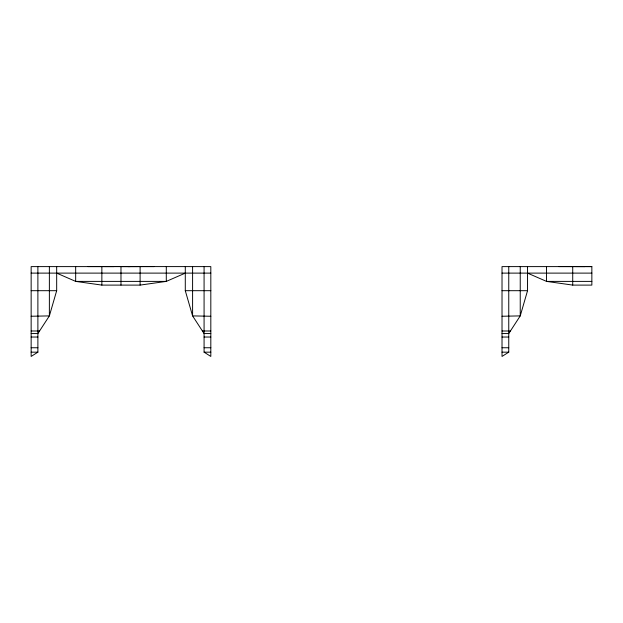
<?xml version="1.0" encoding="UTF-8"?>
<svg xmlns="http://www.w3.org/2000/svg" width="623" height="623" viewBox="0 0 623 623"><rect width="100%" height="100%" fill="white"/><g stroke="black" fill="none" stroke-linecap="round" stroke-linejoin="round"><path stroke-width="0.93" d="M56.677 266.613L56.677 290.692L49.373 315.9L37.886 333.562L31.15 333.562M527.541 266.613L527.541 290.692L520.236 315.9L508.757 333.562L502.021 333.562M37.886 266.613L37.886 352.166L31.15 356.434L31.15 266.613L114.056 266.605M508.757 266.613L508.757 352.166L502.021 356.434L502.021 266.613L584.927 266.605M185.288 273.115L166.294 281.394L140.105 285.1L101.861 285.1L75.671 281.394L56.677 273.115M137.418 266.574L88.022 266.589M204.079 266.613L204.079 352.166L210.815 356.434L210.815 266.613L104.547 266.574M558.893 266.589L591.85 266.605L591.85 285.1L572.724 285.1L546.535 281.394L527.541 273.115M153.936 266.589L127.91 266.605M31.15 273.115L210.815 273.115M502.021 273.115L591.85 273.115M591.85 281.394L546.535 281.394L546.535 266.613M31.15 290.692L56.677 290.692M185.288 266.613L185.288 290.692L210.815 290.692M502.021 290.692L527.541 290.692M31.15 316.25L49.373 315.9L49.373 266.613M210.815 316.25L192.593 315.9L185.288 290.692M502.021 316.25L520.236 315.9L520.236 266.613M31.15 330.992L39.553 330.992M202.405 330.992L210.815 330.992M502.021 330.992L510.424 330.992M210.815 333.562L204.079 333.562L192.593 315.9L192.593 266.613M31.15 337.035L37.886 337.035M204.079 337.035L210.815 337.035M502.021 337.035L508.757 337.035M31.15 347.751L37.886 347.751M204.079 347.751L210.815 347.751M502.021 347.751L508.757 347.751M31.15 352.166L37.886 352.166M204.079 352.166L210.815 352.166M502.021 352.166L508.757 352.166M575.418 266.574L591.85 266.605M572.724 266.605L572.724 285.1M166.294 266.613L166.294 281.394L75.671 281.394L75.671 266.613M140.105 266.605L140.105 285.1M130.121 266.605L120.979 266.589L120.979 285.1M101.861 266.605L101.861 285.1"/></g></svg>
